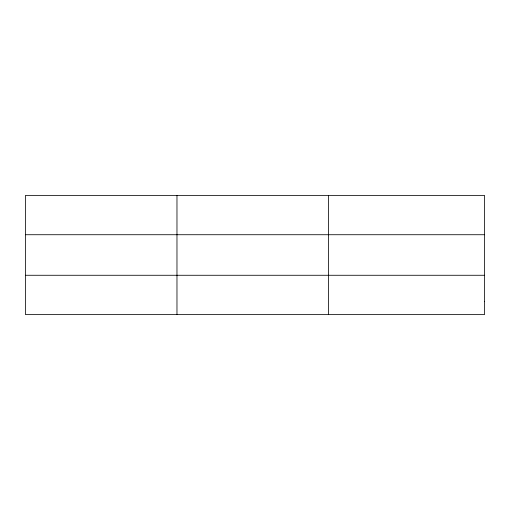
<?xml version="1.0" encoding="UTF-8"?>
<svg xmlns="http://www.w3.org/2000/svg" width="510" height="510" viewBox="0 0 510 510"><rect width="100%" height="100%" fill="white"/><g stroke="black" fill="none" stroke-linecap="round" stroke-linejoin="round"><path stroke-width="0.76" d="M176.97 195.375L176.97 314.625M328.44 195.375L328.44 314.625M25.5 234.727L484.5 234.727M25.5 275.272L484.5 275.272M484.5 301.512L484.5 314.625L25.5 314.625L25.5 195.375L484.5 195.375L484.5 301.512"/></g></svg>
